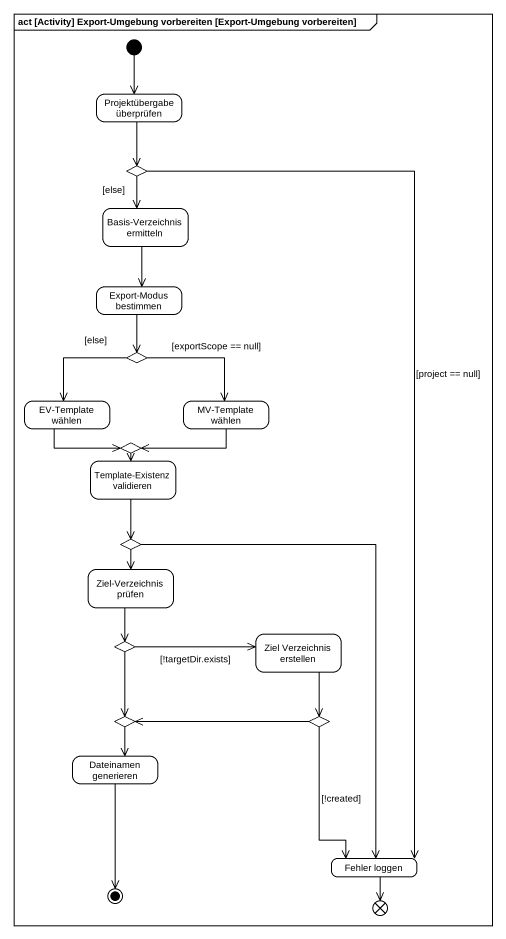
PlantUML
@startuml
mainframe act [Activity] Export-Umgebung vorbereiten [Export-Umgebung vorbereiten]
hide empty description
state "Projektübergabe überprüfen" as Projektübergabe_überprüfen
state choice1 <<choice>>
state "Basis-Verzeichnis ermitteln" as Basis_Verzeichnis_ermitteln
state "Export-Modus bestimmen" as Export_Modus_bestimmen
state choice2 <<choice>>
state "EV-Template wählen" as EV_Template_wählen
state "MV-Template wählen" as MV_Template_wählen
state "Template-Existenz validieren" as Template_Existenz_validieren
state choice3 <<choice>>
state choice4 <<choice>>
state "Ziel-Verzeichnis prüfen" as Ziel_Verzeichnis_prüfen
state "Ziel Verzeichnis erstellen" as Ziel_Verzeichnis_erstellen
state choice5 <<choice>>
state choice6 <<choice>>
state choice7 <<choice>>
state "Dateinamen generieren" as Dateinamen_generieren
state "Fehler loggen" as Fehler_loggen
state flowfinal1 <<end>>
[*] --> Projektübergabe_überprüfen
Projektübergabe_überprüfen --> choice1
choice1 --> Basis_Verzeichnis_ermitteln : [else]
choice1 --> Fehler_loggen : [project == null]
Basis_Verzeichnis_ermitteln --> Export_Modus_bestimmen
Export_Modus_bestimmen --> choice2
choice2 --> EV_Template_wählen : [else]
choice2 --> MV_Template_wählen : [exportScope == null]
EV_Template_wählen -right-> choice3
MV_Template_wählen -left-> choice3
Template_Existenz_validieren --> choice4
choice3 --> Template_Existenz_validieren
choice4 --> Ziel_Verzeichnis_prüfen
choice4 --> Fehler_loggen
Ziel_Verzeichnis_prüfen --> choice5
Ziel_Verzeichnis_erstellen --> choice7
choice5 -right-> Ziel_Verzeichnis_erstellen : [!targetDir.exists]
choice5 --> choice6
choice6 --> Dateinamen_generieren
choice7 -left-> choice6
choice7 --> Fehler_loggen : [!created]
Fehler_loggen --> flowfinal1
Dateinamen_generieren --> [*]
@enduml
